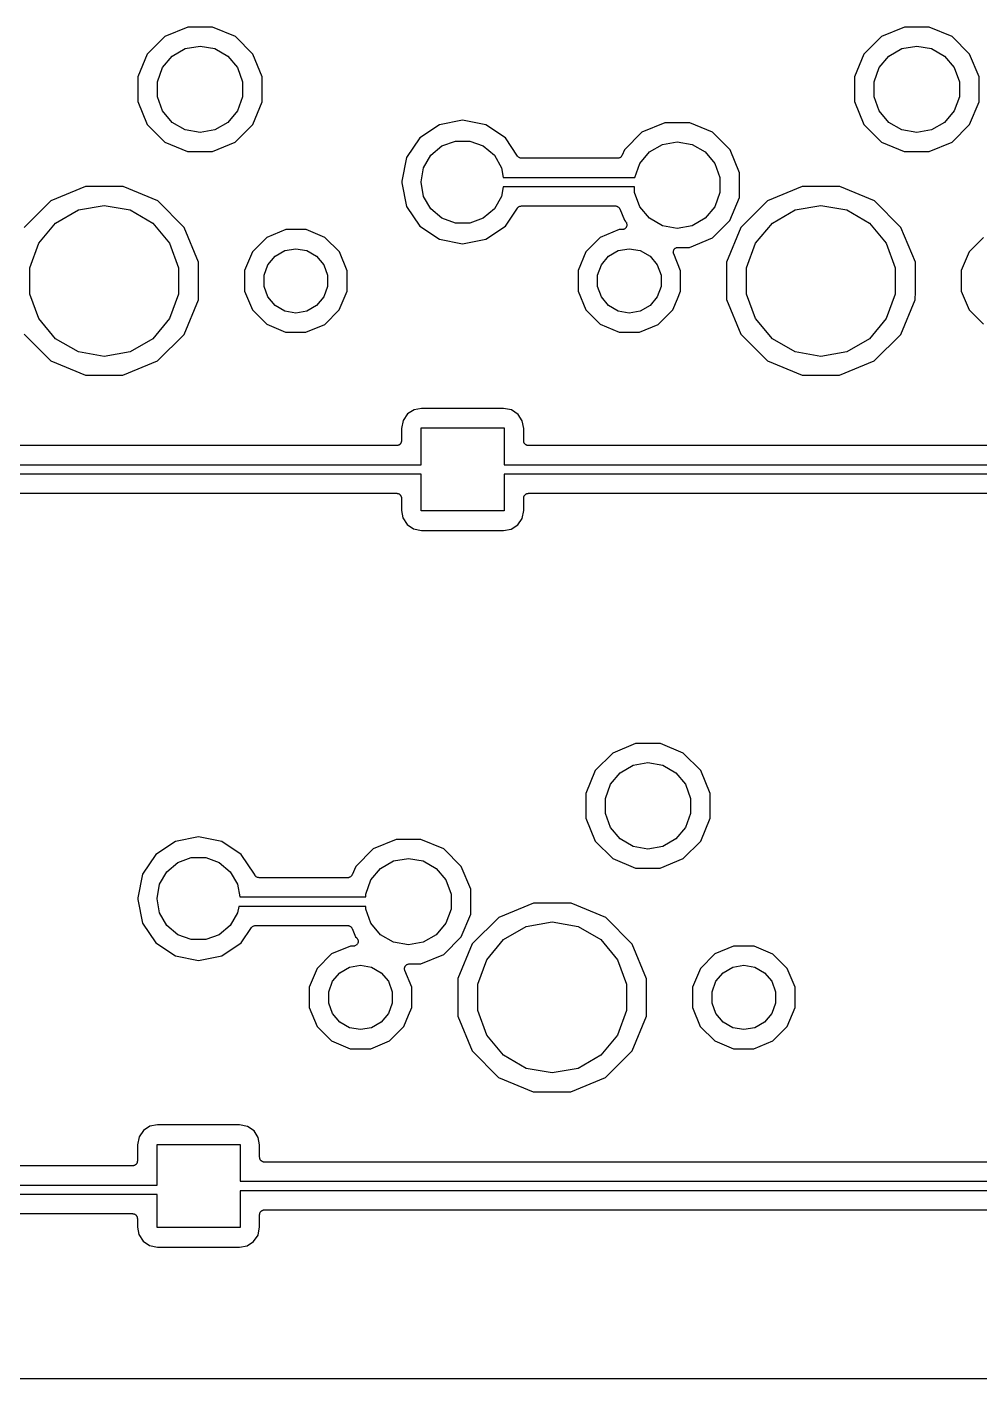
# Model space of a CAD drawing. Extents: x 37 to 156, y -136 to -20.
# Drawn here: x 104.95 to 130.22, y -136.12 to -100.27 of the extents above; entities that cross this region are included whole.
import ezdxf

# ---------------------------------------------------------------- set-up
doc = ezdxf.new("R2010")
doc.units = 0
doc.header["$MEASUREMENT"] = 0
doc.layers.add('BLACK', color=7, linetype='CONTINUOUS')

msp = doc.modelspace()

# ---------------------------------------------------------------- linework, layer by layer
at = {"layer": 'Black'}
for p, q in [((109.213, -100.269), (108.606, -100.52)), ((109.87, -100.269), (109.213, -100.269)), ((110.476, -100.521), (109.87, -100.269)), ((128.213, -100.269), (127.606, -100.52)), ((128.87, -100.269), (128.213, -100.269)), ((129.476, -100.521), (128.87, -100.269)), ((108.606, -100.52), (108.141, -100.984)), ((110.94, -100.986), (110.476, -100.521)), ((127.606, -100.52), (127.141, -100.984)), ((129.94, -100.986), (129.476, -100.521)), ((108.141, -100.984), (107.889, -101.59)), ((108.546, -101.346), (108.802, -101.041)), ((108.802, -101.041), (109.148, -100.842)), ((109.148, -100.842), (109.54, -100.773)), ((109.54, -100.773), (109.932, -100.842)), ((109.932, -100.842), (110.278, -101.041)), ((110.278, -101.041), (110.534, -101.346)), ((111.191, -101.593), (110.94, -100.986)), ((127.141, -100.984), (126.889, -101.59)), ((127.546, -101.346), (127.802, -101.041)), ((127.802, -101.041), (128.148, -100.842)), ((128.148, -100.842), (128.54, -100.773)), ((128.54, -100.773), (128.932, -100.842)), ((128.932, -100.842), (129.278, -101.041)), ((129.278, -101.041), (129.534, -101.346)), ((130.191, -101.593), (129.94, -100.986)), ((108.41, -101.721), (108.546, -101.346)), ((110.534, -101.346), (110.67, -101.721)), ((127.41, -101.721), (127.546, -101.346)), ((129.534, -101.346), (129.67, -101.721)), ((107.889, -101.59), (107.889, -102.247)), ((108.41, -102.119), (108.41, -101.721)), ((110.67, -101.721), (110.67, -102.119)), ((111.191, -102.25), (111.191, -101.593)), ((126.889, -101.59), (126.889, -102.247)), ((127.41, -102.119), (127.41, -101.721)), ((129.67, -101.721), (129.67, -102.119)), ((130.191, -102.25), (130.191, -101.593)), ((108.546, -102.494), (108.41, -102.119)), ((110.67, -102.119), (110.534, -102.494)), ((127.546, -102.494), (127.41, -102.119)), ((129.67, -102.119), (129.534, -102.494)), ((107.889, -102.247), (108.14, -102.854)), ((108.802, -102.799), (108.546, -102.494)), ((110.534, -102.494), (110.278, -102.799)), ((110.939, -102.856), (111.191, -102.25)), ((126.889, -102.247), (127.14, -102.854)), ((127.802, -102.799), (127.546, -102.494)), ((129.534, -102.494), (129.278, -102.799)), ((129.939, -102.856), (130.191, -102.25)), ((108.14, -102.854), (108.604, -103.319)), ((109.148, -102.998), (108.802, -102.799)), ((110.278, -102.799), (109.932, -102.998)), ((110.474, -103.32), (110.939, -102.856)), ((115.886, -102.863), (115.365, -103.211)), ((116.5, -102.74), (115.886, -102.863)), ((117.114, -102.863), (116.5, -102.74)), ((117.635, -103.211), (117.114, -102.863)), ((121.863, -102.809), (121.256, -103.06)), ((122.52, -102.809), (121.863, -102.809)), ((123.126, -103.061), (122.52, -102.809)), ((127.14, -102.854), (127.604, -103.319)), ((128.148, -102.998), (127.802, -102.799)), ((129.278, -102.799), (128.932, -102.998)), ((129.474, -103.32), (129.939, -102.856)), ((109.54, -103.067), (109.148, -102.998)), ((109.932, -102.998), (109.54, -103.067)), ((115.365, -103.211), (115.017, -103.732)), ((117.956, -103.691), (117.635, -103.211)), ((121.256, -103.06), (120.791, -103.524)), ((123.59, -103.526), (123.126, -103.061)), ((128.54, -103.067), (128.148, -102.998)), ((128.932, -102.998), (128.54, -103.067)), ((108.604, -103.319), (109.21, -103.571)), ((109.21, -103.571), (109.867, -103.571)), ((109.867, -103.571), (110.474, -103.32)), ((115.657, -103.669), (115.95, -103.423)), ((115.95, -103.423), (116.309, -103.293)), ((116.309, -103.293), (116.691, -103.293)), ((116.691, -103.293), (117.05, -103.423)), ((117.05, -103.423), (117.343, -103.669)), ((120.791, -103.524), (120.731, -103.669)), ((121.196, -103.886), (121.452, -103.581)), ((121.452, -103.581), (121.798, -103.382)), ((121.798, -103.382), (122.19, -103.313)), ((122.19, -103.313), (122.582, -103.382)), ((122.582, -103.382), (122.928, -103.581)), ((122.928, -103.581), (123.184, -103.886)), ((123.841, -104.133), (123.59, -103.526)), ((127.604, -103.319), (128.21, -103.571)), ((128.21, -103.571), (128.867, -103.571)), ((128.867, -103.571), (129.474, -103.32)), ((115.017, -103.732), (114.892, -104.359)), ((115.466, -104), (115.657, -103.669)), ((117.343, -103.669), (117.534, -104)), ((117.968, -103.704), (117.956, -103.691)), ((117.98, -103.717), (117.968, -103.704)), ((117.983, -103.719), (117.98, -103.717)), ((117.986, -103.722), (117.983, -103.719)), ((118.002, -103.73), (117.986, -103.722)), ((118.018, -103.739), (118.002, -103.73)), ((118.022, -103.74), (118.018, -103.739)), ((118.026, -103.742), (118.022, -103.74)), ((118.044, -103.744), (118.026, -103.742)), ((118.061, -103.747), (118.044, -103.744)), ((120.614, -103.747), (118.061, -103.747)), ((120.622, -103.746), (120.614, -103.747)), ((120.63, -103.746), (120.622, -103.746)), ((120.643, -103.742), (120.63, -103.746)), ((120.657, -103.739), (120.643, -103.742)), ((120.664, -103.735), (120.657, -103.739)), ((120.672, -103.733), (120.664, -103.735)), ((120.683, -103.724), (120.672, -103.733)), ((120.695, -103.717), (120.683, -103.724)), ((120.701, -103.711), (120.695, -103.717)), ((120.707, -103.706), (120.701, -103.711)), ((120.715, -103.694), (120.707, -103.706)), ((120.724, -103.683), (120.715, -103.694)), ((120.726, -103.676), (120.724, -103.683)), ((120.731, -103.669), (120.726, -103.676)), ((121.062, -104.255), (121.196, -103.886)), ((123.184, -103.886), (123.32, -104.261)), ((115.4, -104.376), (115.466, -104)), ((117.534, -104), (117.579, -104.255)), ((117.579, -104.255), (121.062, -104.255)), ((123.32, -104.261), (123.32, -104.659)), ((123.841, -104.346), (123.841, -104.133)), ((106.505, -104.498), (105.585, -104.878)), ((107.5, -104.499), (106.505, -104.498)), ((108.419, -104.88), (107.5, -104.499)), ((114.892, -104.359), (114.892, -104.401)), ((114.892, -104.401), (115.017, -105.028)), ((115.4, -104.384), (115.4, -104.376)), ((115.466, -104.76), (115.4, -104.384)), ((117.579, -104.505), (117.534, -104.76)), ((121.06, -104.505), (117.579, -104.505)), ((121.06, -104.659), (121.06, -104.505)), ((121.196, -105.034), (121.06, -104.659)), ((123.32, -104.659), (123.184, -105.034)), ((123.841, -104.79), (123.841, -104.346)), ((125.505, -104.498), (124.585, -104.878)), ((126.5, -104.499), (125.505, -104.498)), ((127.419, -104.88), (126.5, -104.499)), ((105.585, -104.878), (104.88, -105.581)), ((106.315, -105.119), (107, -104.998)), ((107, -104.998), (107.685, -105.119)), ((109.122, -105.585), (108.419, -104.88)), ((115.017, -105.028), (115.365, -105.549)), ((115.657, -105.091), (115.466, -104.76)), ((117.534, -104.76), (117.343, -105.091)), ((117.986, -105.038), (118.002, -105.03)), ((118.002, -105.03), (118.018, -105.021)), ((118.018, -105.021), (118.022, -105.02)), ((118.022, -105.02), (118.026, -105.018)), ((118.026, -105.018), (118.044, -105.016)), ((118.044, -105.016), (118.061, -105.013)), ((118.061, -105.013), (120.547, -105.013)), ((120.547, -105.013), (120.555, -105.014)), ((120.555, -105.014), (120.564, -105.014)), ((120.564, -105.014), (120.577, -105.018)), ((120.577, -105.018), (120.591, -105.021)), ((120.591, -105.021), (120.598, -105.025)), ((120.598, -105.025), (120.606, -105.027)), ((120.606, -105.027), (120.617, -105.036)), ((121.452, -105.339), (121.196, -105.034)), ((123.184, -105.034), (122.928, -105.339)), ((123.589, -105.396), (123.841, -104.79)), ((124.585, -104.878), (123.88, -105.581)), ((125.315, -105.119), (126, -104.998)), ((126, -104.998), (126.685, -105.119)), ((128.122, -105.585), (127.419, -104.88)), ((105.713, -105.467), (106.315, -105.119)), ((107.685, -105.119), (108.287, -105.467)), ((115.95, -105.337), (115.657, -105.091)), ((116.309, -105.467), (115.95, -105.337)), ((117.05, -105.337), (116.691, -105.467)), ((117.343, -105.091), (117.05, -105.337)), ((117.635, -105.549), (117.956, -105.069)), ((117.956, -105.069), (117.968, -105.056)), ((117.968, -105.056), (117.98, -105.043)), ((117.98, -105.043), (117.983, -105.041)), ((117.983, -105.041), (117.986, -105.038)), ((120.617, -105.036), (120.629, -105.043)), ((120.629, -105.043), (120.634, -105.049)), ((120.634, -105.049), (120.641, -105.054)), ((120.641, -105.054), (120.648, -105.066)), ((120.648, -105.066), (120.657, -105.076)), ((120.657, -105.076), (120.66, -105.084)), ((120.66, -105.084), (120.665, -105.092)), ((120.665, -105.092), (120.79, -105.394)), ((121.798, -105.538), (121.452, -105.339)), ((122.928, -105.339), (122.582, -105.538)), ((124.713, -105.467), (125.315, -105.119)), ((126.685, -105.119), (127.287, -105.467)), ((105.267, -105.999), (105.713, -105.467)), ((108.287, -105.467), (108.733, -105.999)), ((109.502, -106.505), (109.122, -105.585)), ((111.811, -105.641), (111.311, -105.847)), ((112.351, -105.641), (111.811, -105.641)), ((112.851, -105.849), (112.351, -105.641)), ((115.365, -105.549), (115.886, -105.897)), ((116.691, -105.467), (116.309, -105.467)), ((117.114, -105.897), (117.635, -105.549)), ((120.651, -105.641), (120.151, -105.847)), ((120.73, -105.641), (120.651, -105.641)), ((120.746, -105.638), (120.73, -105.641)), ((120.763, -105.637), (120.746, -105.638)), ((120.768, -105.634), (120.763, -105.637)), ((120.773, -105.633), (120.768, -105.634)), ((120.788, -105.625), (120.773, -105.633)), ((120.803, -105.618), (120.788, -105.625)), ((120.79, -105.394), (120.82, -105.424)), ((120.807, -105.614), (120.803, -105.618)), ((120.811, -105.611), (120.807, -105.614)), ((120.822, -105.599), (120.811, -105.611)), ((120.82, -105.424), (120.829, -105.438)), ((120.834, -105.587), (120.822, -105.599)), ((120.829, -105.438), (120.84, -105.451)), ((120.836, -105.582), (120.834, -105.587)), ((120.84, -105.578), (120.836, -105.582)), ((120.84, -105.451), (120.842, -105.456)), ((120.845, -105.562), (120.84, -105.578)), ((120.842, -105.456), (120.845, -105.46)), ((120.845, -105.46), (120.849, -105.476)), ((120.852, -105.547), (120.845, -105.562)), ((120.849, -105.476), (120.855, -105.492)), ((120.853, -105.541), (120.852, -105.547)), ((120.855, -105.536), (120.853, -105.541)), ((120.855, -105.492), (120.855, -105.498)), ((120.855, -105.498), (120.856, -105.503)), ((120.856, -105.503), (120.855, -105.519)), ((120.855, -105.519), (120.855, -105.536)), ((122.19, -105.607), (121.798, -105.538)), ((122.582, -105.538), (122.19, -105.607)), ((123.124, -105.86), (123.589, -105.396)), ((123.88, -105.581), (123.499, -106.5)), ((124.267, -105.999), (124.713, -105.467)), ((127.287, -105.467), (127.733, -105.999)), ((128.502, -106.505), (128.122, -105.585)), ((105.029, -106.652), (105.267, -105.999)), ((108.733, -105.999), (108.971, -106.652)), ((111.311, -105.847), (110.929, -106.229)), ((113.233, -106.231), (112.851, -105.849)), ((115.886, -105.897), (116.5, -106.02)), ((116.5, -106.02), (117.114, -105.897)), ((120.151, -105.847), (119.769, -106.229)), ((122.517, -106.111), (123.124, -105.86)), ((124.029, -106.652), (124.267, -105.999)), ((127.733, -105.999), (127.971, -106.652)), ((130.311, -105.847), (129.929, -106.229)), ((110.929, -106.229), (110.721, -106.729)), ((111.34, -106.573), (111.531, -106.346)), ((111.531, -106.346), (111.788, -106.197)), ((111.788, -106.197), (112.08, -106.146)), ((112.08, -106.146), (112.372, -106.197)), ((112.372, -106.197), (112.629, -106.346)), ((112.629, -106.346), (112.82, -106.573)), ((113.439, -106.731), (113.233, -106.231)), ((119.769, -106.229), (119.561, -106.729)), ((120.18, -106.573), (120.371, -106.346)), ((120.371, -106.346), (120.628, -106.197)), ((120.628, -106.197), (120.92, -106.146)), ((120.92, -106.146), (121.212, -106.197)), ((121.212, -106.197), (121.469, -106.346)), ((121.469, -106.346), (121.66, -106.573)), ((122.086, -106.243), (122.088, -106.23)), ((122.088, -106.252), (122.086, -106.243)), ((122.088, -106.216), (122.091, -106.208)), ((122.088, -106.23), (122.088, -106.216)), ((122.088, -106.26), (122.088, -106.252)), ((122.093, -106.273), (122.088, -106.26)), ((122.091, -106.208), (122.092, -106.2)), ((122.092, -106.2), (122.098, -106.187)), ((122.096, -106.287), (122.093, -106.273)), ((122.279, -106.731), (122.096, -106.287)), ((122.098, -106.187), (122.103, -106.174)), ((122.103, -106.174), (122.108, -106.168)), ((122.108, -106.168), (122.112, -106.161)), ((122.112, -106.161), (122.122, -106.151)), ((122.122, -106.151), (122.131, -106.141)), ((122.131, -106.141), (122.139, -106.136)), ((122.139, -106.136), (122.145, -106.131)), ((122.145, -106.131), (122.158, -106.126)), ((122.158, -106.126), (122.17, -106.119)), ((122.17, -106.119), (122.178, -106.117)), ((122.178, -106.117), (122.186, -106.114)), ((122.186, -106.114), (122.199, -106.113)), ((122.199, -106.113), (122.213, -106.111)), ((122.213, -106.111), (122.517, -106.111)), ((129.929, -106.229), (129.721, -106.729)), ((105.029, -107.348), (105.029, -106.652)), ((108.971, -106.652), (108.971, -107.348)), ((109.502, -107.294), (109.502, -106.505)), ((110.721, -106.729), (110.721, -107.269)), ((111.239, -106.852), (111.34, -106.573)), ((112.82, -106.573), (112.921, -106.852)), ((113.439, -107.271), (113.439, -106.731)), ((119.561, -106.729), (119.561, -107.269)), ((120.079, -106.852), (120.18, -106.573)), ((121.66, -106.573), (121.761, -106.852)), ((122.279, -107.271), (122.279, -106.731)), ((123.499, -106.5), (123.498, -107.495)), ((124.029, -107.348), (124.029, -106.652)), ((127.971, -106.652), (127.971, -107.348)), ((128.502, -107.294), (128.502, -106.505)), ((129.721, -106.729), (129.721, -107.269)), ((111.239, -107.148), (111.239, -106.852)), ((111.34, -107.427), (111.239, -107.148)), ((112.921, -107.148), (112.82, -107.427)), ((112.921, -106.852), (112.921, -107.148)), ((120.079, -107.148), (120.079, -106.852)), ((120.18, -107.427), (120.079, -107.148)), ((121.761, -107.148), (121.66, -107.427)), ((121.761, -106.852), (121.761, -107.148)), ((105.267, -108.001), (105.029, -107.348)), ((108.971, -107.348), (108.733, -108.001)), ((109.12, -108.419), (109.501, -107.5)), ((109.501, -107.5), (109.502, -107.294)), ((109.502, -107.294), (109.502, -107.294)), ((110.721, -107.269), (110.927, -107.769)), ((111.531, -107.654), (111.34, -107.427)), ((112.82, -107.427), (112.629, -107.654)), ((113.231, -107.771), (113.439, -107.271)), ((119.561, -107.269), (119.767, -107.769)), ((120.371, -107.654), (120.18, -107.427)), ((121.66, -107.427), (121.469, -107.654)), ((122.071, -107.771), (122.195, -107.472)), ((122.195, -107.472), (122.279, -107.271)), ((123.498, -107.495), (123.878, -108.415)), ((124.267, -108.001), (124.029, -107.348)), ((127.971, -107.348), (127.733, -108.001)), ((128.12, -108.419), (128.501, -107.5)), ((128.501, -107.5), (128.502, -107.294)), ((128.502, -107.294), (128.502, -107.294)), ((129.721, -107.269), (129.927, -107.769)), ((110.927, -107.769), (111.309, -108.151)), ((111.788, -107.803), (111.531, -107.654)), ((112.08, -107.854), (111.788, -107.803)), ((112.372, -107.803), (112.08, -107.854)), ((112.629, -107.654), (112.372, -107.803)), ((112.849, -108.153), (113.231, -107.771)), ((119.767, -107.769), (120.149, -108.151)), ((120.628, -107.803), (120.371, -107.654)), ((120.92, -107.854), (120.628, -107.803)), ((121.212, -107.803), (120.92, -107.854)), ((121.469, -107.654), (121.212, -107.803)), ((121.689, -108.153), (122.071, -107.771)), ((129.927, -107.769), (130.309, -108.151)), ((105.713, -108.533), (105.267, -108.001)), ((108.733, -108.001), (108.287, -108.533)), ((111.309, -108.151), (111.809, -108.359)), ((112.349, -108.359), (112.849, -108.153)), ((120.149, -108.151), (120.649, -108.359)), ((121.189, -108.359), (121.689, -108.153)), ((124.713, -108.533), (124.267, -108.001)), ((127.733, -108.001), (127.287, -108.533)), ((104.878, -108.415), (105.581, -109.12)), ((106.315, -108.881), (105.713, -108.533)), ((108.287, -108.533), (107.685, -108.881)), ((108.415, -109.122), (109.12, -108.419)), ((111.809, -108.359), (112.349, -108.359)), ((120.649, -108.359), (121.189, -108.359)), ((123.878, -108.415), (124.581, -109.12)), ((125.315, -108.881), (124.713, -108.533)), ((127.287, -108.533), (126.685, -108.881)), ((127.415, -109.122), (128.12, -108.419)), ((107, -109.002), (106.315, -108.881)), ((107.685, -108.881), (107, -109.002)), ((126, -109.002), (125.315, -108.881)), ((126.685, -108.881), (126, -109.002)), ((105.581, -109.12), (106.5, -109.501)), ((107.495, -109.502), (108.415, -109.122)), ((124.581, -109.12), (125.5, -109.501)), ((126.495, -109.502), (127.415, -109.122)), ((106.5, -109.501), (107.495, -109.502)), ((125.5, -109.501), (126.495, -109.502)), ((115.412, -110.38), (115.213, -110.417)), ((117.587, -110.38), (115.412, -110.38)), ((117.801, -110.423), (117.587, -110.38)), ((114.923, -110.699), (114.88, -110.913)), ((115.039, -110.529), (114.923, -110.699)), ((115.213, -110.417), (115.039, -110.529)), ((117.971, -110.539), (117.801, -110.423)), ((118.083, -110.713), (117.971, -110.539)), ((118.12, -110.912), (118.083, -110.713)), ((114.88, -110.913), (114.88, -111.24)), ((115.4, -111.875), (115.4, -110.9)), ((115.4, -110.9), (117.6, -110.9)), ((117.6, -110.9), (117.6, -111.875)), ((118.12, -111.24), (118.12, -110.912)), ((114.753, -111.367), (99.1474, -111.367)), ((114.763, -111.365), (114.753, -111.367)), ((114.775, -111.365), (114.763, -111.365)), ((114.785, -111.361), (114.775, -111.365)), ((114.796, -111.359), (114.785, -111.361)), ((114.806, -111.354), (114.796, -111.359)), ((114.816, -111.35), (114.806, -111.354)), ((114.825, -111.343), (114.816, -111.35)), ((114.834, -111.337), (114.825, -111.343)), ((114.841, -111.329), (114.834, -111.337)), ((114.85, -111.322), (114.841, -111.329)), ((114.855, -111.312), (114.85, -111.322)), ((114.863, -111.303), (114.855, -111.312)), ((114.866, -111.293), (114.863, -111.303)), ((114.872, -111.283), (114.866, -111.293)), ((114.874, -111.272), (114.872, -111.283)), ((114.878, -111.262), (114.874, -111.272)), ((114.88, -111.24), (114.878, -111.251)), ((114.878, -111.251), (114.878, -111.262)), ((118.122, -111.251), (118.12, -111.24)), ((118.122, -111.262), (118.122, -111.251)), ((118.126, -111.272), (118.122, -111.262)), ((118.128, -111.283), (118.126, -111.272)), ((118.134, -111.293), (118.128, -111.283)), ((118.137, -111.303), (118.134, -111.293)), ((118.145, -111.312), (118.137, -111.303)), ((118.15, -111.322), (118.145, -111.312)), ((118.159, -111.329), (118.15, -111.322)), ((118.166, -111.337), (118.159, -111.329)), ((118.175, -111.343), (118.166, -111.337)), ((118.184, -111.35), (118.175, -111.343)), ((118.194, -111.354), (118.184, -111.35)), ((118.204, -111.359), (118.194, -111.354)), ((118.215, -111.361), (118.204, -111.359)), ((118.225, -111.365), (118.215, -111.361)), ((118.236, -111.365), (118.225, -111.365)), ((118.247, -111.367), (118.236, -111.365)), ((133.753, -111.367), (118.247, -111.367)), ((98.5, -111.875), (115.4, -111.875)), ((115.4, -112.125), (98.5, -112.125)), ((115.4, -113.1), (115.4, -112.125)), ((117.6, -111.875), (134.4, -111.875)), ((134.4, -112.125), (117.6, -112.125)), ((117.6, -112.125), (117.6, -113.1)), ((99.1474, -112.633), (114.753, -112.633)), ((114.753, -112.633), (114.763, -112.635)), ((114.763, -112.635), (114.775, -112.635)), ((114.775, -112.635), (114.785, -112.639)), ((114.785, -112.639), (114.796, -112.641)), ((114.796, -112.641), (114.806, -112.646)), ((114.806, -112.646), (114.816, -112.65)), ((114.816, -112.65), (114.825, -112.657)), ((114.825, -112.657), (114.834, -112.663)), ((114.834, -112.663), (114.841, -112.671)), ((114.841, -112.671), (114.85, -112.678)), ((114.85, -112.678), (114.855, -112.688)), ((114.855, -112.688), (114.863, -112.697)), ((114.863, -112.697), (114.866, -112.707)), ((114.866, -112.707), (114.872, -112.717)), ((114.872, -112.717), (114.874, -112.728)), ((114.874, -112.728), (114.878, -112.738)), ((114.878, -112.738), (114.878, -112.749)), ((114.878, -112.749), (114.88, -112.76)), ((114.88, -112.76), (114.88, -113.088)), ((118.12, -112.76), (118.122, -112.749)), ((118.12, -113.087), (118.12, -112.76)), ((118.122, -112.738), (118.126, -112.728)), ((118.122, -112.749), (118.122, -112.738)), ((118.126, -112.728), (118.128, -112.717)), ((118.128, -112.717), (118.134, -112.707)), ((118.134, -112.707), (118.137, -112.697)), ((118.137, -112.697), (118.145, -112.688)), ((118.145, -112.688), (118.15, -112.678)), ((118.15, -112.678), (118.159, -112.671)), ((118.159, -112.671), (118.166, -112.663)), ((118.166, -112.663), (118.175, -112.657)), ((118.175, -112.657), (118.184, -112.65)), ((118.184, -112.65), (118.194, -112.646)), ((118.194, -112.646), (118.204, -112.641)), ((118.204, -112.641), (118.215, -112.639)), ((118.215, -112.639), (118.225, -112.635)), ((118.225, -112.635), (118.236, -112.635)), ((118.236, -112.635), (118.247, -112.633)), ((118.247, -112.633), (133.753, -112.633)), ((114.88, -113.088), (114.917, -113.287)), ((117.6, -113.1), (115.4, -113.1)), ((118.077, -113.301), (118.12, -113.087)), ((114.917, -113.287), (115.029, -113.461)), ((115.029, -113.461), (115.199, -113.577)), ((115.199, -113.577), (115.413, -113.62)), ((115.413, -113.62), (117.588, -113.62)), ((117.588, -113.62), (117.787, -113.583)), ((117.787, -113.583), (117.961, -113.471)), ((117.961, -113.471), (118.077, -113.301)), ((121.088, -119.269), (120.481, -119.52)), ((121.745, -119.269), (121.088, -119.269)), ((122.351, -119.521), (121.745, -119.269)), ((120.481, -119.52), (120.016, -119.984)), ((122.815, -119.986), (122.351, -119.521)), ((120.016, -119.984), (119.764, -120.59)), ((120.421, -120.346), (120.677, -120.041)), ((120.677, -120.041), (121.023, -119.842)), ((121.023, -119.842), (121.415, -119.773)), ((121.415, -119.773), (121.807, -119.842)), ((121.807, -119.842), (122.153, -120.041)), ((122.153, -120.041), (122.409, -120.346)), ((123.066, -120.593), (122.815, -119.986)), ((120.285, -120.721), (120.421, -120.346)), ((122.409, -120.346), (122.545, -120.721)), ((119.764, -120.59), (119.764, -121.247)), ((120.285, -121.119), (120.285, -120.721)), ((122.545, -120.721), (122.545, -121.119)), ((123.066, -121.25), (123.066, -120.593)), ((120.421, -121.494), (120.285, -121.119)), ((122.545, -121.119), (122.409, -121.494)), ((119.764, -121.247), (120.015, -121.854)), ((120.677, -121.799), (120.421, -121.494)), ((122.409, -121.494), (122.153, -121.799)), ((122.814, -121.856), (123.066, -121.25)), ((108.886, -121.863), (108.365, -122.211)), ((109.5, -121.74), (108.886, -121.863)), ((110.114, -121.863), (109.5, -121.74)), ((110.635, -122.211), (110.114, -121.863)), ((114.738, -121.809), (114.131, -122.06)), ((115.395, -121.809), (114.738, -121.809)), ((116.001, -122.061), (115.395, -121.809)), ((120.015, -121.854), (120.479, -122.319)), ((121.023, -121.998), (120.677, -121.799)), ((122.153, -121.799), (121.807, -121.998)), ((122.349, -122.32), (122.814, -121.856)), ((108.365, -122.211), (108.017, -122.732)), ((110.986, -122.736), (110.635, -122.211)), ((114.131, -122.06), (113.666, -122.524)), ((116.465, -122.526), (116.001, -122.061)), ((121.415, -122.067), (121.023, -121.998)), ((121.807, -121.998), (121.415, -122.067)), ((108.657, -122.669), (108.95, -122.423)), ((108.95, -122.423), (109.309, -122.293)), ((109.309, -122.293), (109.691, -122.293)), ((109.691, -122.293), (110.05, -122.423)), ((110.05, -122.423), (110.343, -122.669)), ((113.666, -122.524), (113.573, -122.749)), ((114.071, -122.886), (114.327, -122.581)), ((114.327, -122.581), (114.673, -122.382)), ((114.673, -122.382), (115.065, -122.313)), ((115.065, -122.313), (115.457, -122.382)), ((115.457, -122.382), (115.803, -122.581)), ((115.803, -122.581), (116.059, -122.886)), ((116.716, -123.133), (116.465, -122.526)), ((120.479, -122.319), (121.085, -122.571)), ((121.085, -122.571), (121.742, -122.571)), ((121.742, -122.571), (122.349, -122.32)), ((108.017, -122.732), (107.892, -123.359)), ((108.466, -123), (108.657, -122.669)), ((110.343, -122.669), (110.534, -123)), ((110.989, -122.744), (110.986, -122.736)), ((110.997, -122.763), (110.989, -122.744)), ((110.997, -122.765), (110.997, -122.763)), ((110.998, -122.766), (110.997, -122.765)), ((111.012, -122.781), (110.998, -122.766)), ((111.025, -122.797), (111.012, -122.781)), ((111.026, -122.798), (111.025, -122.797)), ((111.027, -122.799), (111.026, -122.798)), ((111.045, -122.809), (111.027, -122.799)), ((111.063, -122.819), (111.045, -122.809)), ((111.064, -122.82), (111.063, -122.819)), ((111.066, -122.82), (111.064, -122.82)), ((111.086, -122.823), (111.066, -122.82)), ((111.107, -122.827), (111.086, -122.823)), ((113.455, -122.827), (111.107, -122.827)), ((113.464, -122.826), (113.455, -122.827)), ((113.472, -122.826), (113.464, -122.826)), ((113.485, -122.822), (113.472, -122.826)), ((113.499, -122.819), (113.485, -122.822)), ((113.506, -122.815), (113.499, -122.819)), ((113.514, -122.813), (113.506, -122.815)), ((113.525, -122.804), (113.514, -122.813)), ((113.537, -122.797), (113.525, -122.804)), ((113.542, -122.791), (113.537, -122.797)), ((113.549, -122.786), (113.542, -122.791)), ((113.556, -122.774), (113.549, -122.786)), ((113.565, -122.763), (113.556, -122.774)), ((113.568, -122.756), (113.565, -122.763)), ((113.573, -122.749), (113.568, -122.756)), ((113.935, -123.261), (114.071, -122.886)), ((116.059, -122.886), (116.195, -123.261)), ((108.4, -123.376), (108.466, -123)), ((110.534, -123), (110.593, -123.335)), ((113.935, -123.335), (113.935, -123.261)), ((116.195, -123.261), (116.195, -123.659)), ((116.716, -123.346), (116.716, -123.133)), ((107.892, -123.359), (107.892, -123.401)), ((107.892, -123.401), (108.017, -124.028)), ((108.4, -123.384), (108.4, -123.376)), ((108.466, -123.76), (108.4, -123.384)), ((110.565, -123.585), (110.534, -123.76)), ((113.935, -123.585), (110.565, -123.585)), ((110.593, -123.335), (113.935, -123.335)), ((113.935, -123.659), (113.935, -123.585)), ((114.071, -124.034), (113.935, -123.659)), ((116.195, -123.659), (116.059, -124.034)), ((116.716, -123.79), (116.716, -123.346)), ((118.38, -123.498), (117.46, -123.878)), ((119.375, -123.499), (118.38, -123.498)), ((120.294, -123.88), (119.375, -123.499)), ((108.017, -124.028), (108.365, -124.549)), ((108.657, -124.091), (108.466, -123.76)), ((110.534, -123.76), (110.343, -124.091)), ((114.327, -124.339), (114.071, -124.034)), ((116.059, -124.034), (115.803, -124.339)), ((116.464, -124.396), (116.716, -123.79)), ((117.46, -123.878), (116.755, -124.581)), ((118.19, -124.119), (118.875, -123.998)), ((118.875, -123.998), (119.56, -124.119)), ((120.997, -124.585), (120.294, -123.88)), ((108.95, -124.337), (108.657, -124.091)), ((109.309, -124.467), (108.95, -124.337)), ((110.05, -124.337), (109.691, -124.467)), ((110.343, -124.091), (110.05, -124.337)), ((110.635, -124.549), (110.902, -124.149)), ((110.902, -124.149), (110.915, -124.136)), ((110.915, -124.136), (110.926, -124.123)), ((110.926, -124.123), (110.93, -124.121)), ((110.93, -124.121), (110.933, -124.118)), ((110.933, -124.118), (110.949, -124.11)), ((110.949, -124.11), (110.965, -124.101)), ((110.965, -124.101), (110.969, -124.1)), ((110.969, -124.1), (110.972, -124.098)), ((110.972, -124.098), (110.99, -124.096)), ((110.99, -124.096), (111.008, -124.093)), ((111.008, -124.093), (113.455, -124.093)), ((113.455, -124.093), (113.464, -124.094)), ((113.464, -124.094), (113.472, -124.094)), ((113.472, -124.094), (113.485, -124.098)), ((113.485, -124.098), (113.499, -124.101)), ((113.499, -124.101), (113.506, -124.105)), ((113.506, -124.105), (113.514, -124.107)), ((113.514, -124.107), (113.525, -124.116)), ((113.525, -124.116), (113.537, -124.123)), ((113.537, -124.123), (113.542, -124.129)), ((113.542, -124.129), (113.549, -124.134)), ((113.549, -124.134), (113.556, -124.146)), ((113.556, -124.146), (113.565, -124.156)), ((113.565, -124.156), (113.568, -124.164)), ((113.568, -124.164), (113.573, -124.172)), ((113.573, -124.172), (113.665, -124.394)), ((114.673, -124.538), (114.327, -124.339)), ((115.803, -124.339), (115.457, -124.538)), ((117.588, -124.467), (118.19, -124.119)), ((119.56, -124.119), (120.162, -124.467)), ((108.365, -124.549), (108.886, -124.897)), ((109.691, -124.467), (109.309, -124.467)), ((110.114, -124.897), (110.635, -124.549)), ((113.526, -124.641), (113.026, -124.847)), ((113.605, -124.641), (113.526, -124.641)), ((113.621, -124.638), (113.605, -124.641)), ((113.638, -124.637), (113.621, -124.638)), ((113.643, -124.634), (113.638, -124.637)), ((113.648, -124.633), (113.643, -124.634)), ((113.663, -124.625), (113.648, -124.633)), ((113.678, -124.618), (113.663, -124.625)), ((113.665, -124.394), (113.695, -124.424)), ((113.682, -124.614), (113.678, -124.618)), ((113.686, -124.611), (113.682, -124.614)), ((113.697, -124.599), (113.686, -124.611)), ((113.695, -124.424), (113.704, -124.438)), ((113.709, -124.587), (113.697, -124.599)), ((113.704, -124.438), (113.715, -124.451)), ((113.711, -124.582), (113.709, -124.587)), ((113.715, -124.578), (113.711, -124.582)), ((113.715, -124.451), (113.717, -124.456)), ((113.72, -124.562), (113.715, -124.578)), ((113.717, -124.456), (113.72, -124.46)), ((113.72, -124.46), (113.724, -124.476)), ((113.727, -124.547), (113.72, -124.562)), ((113.724, -124.476), (113.73, -124.492)), ((113.728, -124.541), (113.727, -124.547)), ((113.73, -124.536), (113.728, -124.541)), ((113.73, -124.492), (113.73, -124.498)), ((113.73, -124.498), (113.731, -124.503)), ((113.731, -124.503), (113.73, -124.519)), ((113.73, -124.519), (113.73, -124.536)), ((115.065, -124.607), (114.673, -124.538)), ((115.457, -124.538), (115.065, -124.607)), ((115.999, -124.86), (116.464, -124.396)), ((116.755, -124.581), (116.374, -125.5)), ((117.142, -124.999), (117.588, -124.467)), ((120.162, -124.467), (120.608, -124.999)), ((121.377, -125.505), (120.997, -124.585)), ((123.686, -124.641), (123.186, -124.847)), ((124.226, -124.641), (123.686, -124.641)), ((124.726, -124.849), (124.226, -124.641)), ((108.886, -124.897), (109.5, -125.02)), ((109.5, -125.02), (110.114, -124.897)), ((113.026, -124.847), (112.644, -125.229)), ((115.392, -125.111), (115.999, -124.86)), ((116.904, -125.652), (117.142, -124.999)), ((120.608, -124.999), (120.846, -125.652)), ((123.186, -124.847), (122.804, -125.229)), ((125.108, -125.231), (124.726, -124.849)), ((112.644, -125.229), (112.436, -125.729)), ((113.055, -125.573), (113.246, -125.346)), ((113.246, -125.346), (113.503, -125.197)), ((113.503, -125.197), (113.795, -125.146)), ((113.795, -125.146), (114.087, -125.197)), ((114.087, -125.197), (114.344, -125.346)), ((114.344, -125.346), (114.535, -125.573)), ((114.961, -125.243), (114.963, -125.23)), ((114.963, -125.252), (114.961, -125.243)), ((114.963, -125.216), (114.966, -125.208)), ((114.963, -125.23), (114.963, -125.216)), ((114.963, -125.26), (114.963, -125.252)), ((114.968, -125.273), (114.963, -125.26)), ((114.966, -125.208), (114.967, -125.2)), ((114.967, -125.2), (114.973, -125.187)), ((114.971, -125.287), (114.968, -125.273)), ((115.154, -125.731), (114.971, -125.287)), ((114.973, -125.187), (114.978, -125.174)), ((114.978, -125.174), (114.983, -125.168)), ((114.983, -125.168), (114.987, -125.161)), ((114.987, -125.161), (114.997, -125.151)), ((114.997, -125.151), (115.006, -125.141)), ((115.006, -125.141), (115.014, -125.136)), ((115.014, -125.136), (115.02, -125.131)), ((115.02, -125.131), (115.033, -125.126)), ((115.033, -125.126), (115.045, -125.119)), ((115.045, -125.119), (115.053, -125.117)), ((115.053, -125.117), (115.061, -125.114)), ((115.061, -125.114), (115.074, -125.113)), ((115.074, -125.113), (115.088, -125.111)), ((115.088, -125.111), (115.392, -125.111)), ((122.804, -125.229), (122.596, -125.729)), ((123.215, -125.573), (123.406, -125.346)), ((123.406, -125.346), (123.663, -125.197)), ((123.663, -125.197), (123.955, -125.146)), ((123.955, -125.146), (124.247, -125.197)), ((124.247, -125.197), (124.504, -125.346)), ((124.504, -125.346), (124.695, -125.573)), ((125.314, -125.731), (125.108, -125.231)), ((112.436, -125.729), (112.436, -126.269)), ((112.954, -125.852), (113.055, -125.573)), ((114.535, -125.573), (114.636, -125.852)), ((115.154, -126.271), (115.154, -125.731)), ((116.374, -125.5), (116.373, -126.495)), ((116.904, -126.348), (116.904, -125.652)), ((120.846, -125.652), (120.846, -126.348)), ((121.377, -126.294), (121.377, -125.505)), ((122.596, -125.729), (122.596, -126.269)), ((123.114, -125.852), (123.215, -125.573)), ((124.695, -125.573), (124.796, -125.852)), ((125.314, -126.271), (125.314, -125.731)), ((112.954, -126.148), (112.954, -125.852)), ((113.055, -126.427), (112.954, -126.148)), ((114.636, -126.148), (114.535, -126.427)), ((114.636, -125.852), (114.636, -126.148)), ((123.114, -126.148), (123.114, -125.852)), ((123.215, -126.427), (123.114, -126.148)), ((124.796, -126.148), (124.695, -126.427)), ((124.796, -125.852), (124.796, -126.148)), ((112.436, -126.269), (112.642, -126.769)), ((113.246, -126.654), (113.055, -126.427)), ((114.535, -126.427), (114.344, -126.654)), ((114.946, -126.771), (115.07, -126.472)), ((115.07, -126.472), (115.154, -126.271)), ((116.373, -126.495), (116.753, -127.415)), ((117.142, -127.001), (116.904, -126.348)), ((120.846, -126.348), (120.608, -127.001)), ((120.995, -127.419), (121.376, -126.5)), ((121.376, -126.5), (121.377, -126.294)), ((121.377, -126.294), (121.377, -126.294)), ((122.596, -126.269), (122.802, -126.769)), ((123.406, -126.654), (123.215, -126.427)), ((124.695, -126.427), (124.504, -126.654)), ((125.106, -126.771), (125.314, -126.271)), ((112.642, -126.769), (113.024, -127.151)), ((113.503, -126.803), (113.246, -126.654)), ((113.795, -126.854), (113.503, -126.803)), ((114.087, -126.803), (113.795, -126.854)), ((114.344, -126.654), (114.087, -126.803)), ((114.564, -127.153), (114.946, -126.771)), ((122.802, -126.769), (123.184, -127.151)), ((123.663, -126.803), (123.406, -126.654)), ((123.955, -126.854), (123.663, -126.803)), ((124.247, -126.803), (123.955, -126.854)), ((124.504, -126.654), (124.247, -126.803)), ((124.724, -127.153), (125.106, -126.771)), ((113.024, -127.151), (113.524, -127.359)), ((114.064, -127.359), (114.564, -127.153)), ((117.588, -127.533), (117.142, -127.001)), ((120.608, -127.001), (120.162, -127.533)), ((123.184, -127.151), (123.684, -127.359)), ((124.224, -127.359), (124.724, -127.153)), ((113.524, -127.359), (114.064, -127.359)), ((116.753, -127.415), (117.456, -128.12)), ((118.19, -127.881), (117.588, -127.533)), ((120.162, -127.533), (119.56, -127.881)), ((120.29, -128.122), (120.995, -127.419)), ((123.684, -127.359), (124.224, -127.359)), ((118.875, -128.002), (118.19, -127.881)), ((119.56, -127.881), (118.875, -128.002)), ((117.456, -128.12), (118.375, -128.501)), ((119.37, -128.502), (120.29, -128.122)), ((118.375, -128.501), (119.37, -128.502)), ((108.412, -129.38), (108.213, -129.417)), ((110.587, -129.38), (108.412, -129.38)), ((110.801, -129.423), (110.587, -129.38)), ((107.923, -129.699), (107.88, -129.913)), ((108.039, -129.529), (107.923, -129.699)), ((108.213, -129.417), (108.039, -129.529)), ((110.971, -129.539), (110.801, -129.423)), ((111.083, -129.713), (110.971, -129.539)), ((111.12, -129.912), (111.083, -129.713)), ((107.88, -129.913), (107.88, -130.34)), ((108.4, -130.975), (108.4, -129.9)), ((108.4, -129.9), (110.6, -129.9)), ((110.6, -129.9), (110.6, -130.875)), ((111.12, -130.24), (111.12, -129.912)), ((107.753, -130.467), (90.1474, -130.467)), ((107.763, -130.465), (107.753, -130.467)), ((107.775, -130.465), (107.763, -130.465)), ((107.785, -130.461), (107.775, -130.465)), ((107.796, -130.459), (107.785, -130.461)), ((107.806, -130.454), (107.796, -130.459)), ((107.816, -130.45), (107.806, -130.454)), ((107.825, -130.443), (107.816, -130.45)), ((107.834, -130.437), (107.825, -130.443)), ((107.841, -130.429), (107.834, -130.437)), ((107.85, -130.422), (107.841, -130.429)), ((107.855, -130.412), (107.85, -130.422)), ((107.863, -130.404), (107.855, -130.412)), ((107.866, -130.393), (107.863, -130.404)), ((107.872, -130.383), (107.866, -130.393)), ((107.874, -130.372), (107.872, -130.383)), ((107.878, -130.362), (107.874, -130.372)), ((107.88, -130.34), (107.878, -130.351)), ((107.878, -130.351), (107.878, -130.362)), ((111.122, -130.251), (111.12, -130.24)), ((111.122, -130.262), (111.122, -130.251)), ((111.126, -130.272), (111.122, -130.262)), ((111.128, -130.283), (111.126, -130.272)), ((111.134, -130.293), (111.128, -130.283)), ((111.137, -130.303), (111.134, -130.293)), ((111.145, -130.312), (111.137, -130.303)), ((111.15, -130.322), (111.145, -130.312)), ((111.159, -130.329), (111.15, -130.322)), ((111.166, -130.337), (111.159, -130.329)), ((111.175, -130.343), (111.166, -130.337)), ((111.184, -130.35), (111.175, -130.343)), ((111.194, -130.354), (111.184, -130.35)), ((111.204, -130.359), (111.194, -130.354)), ((111.215, -130.361), (111.204, -130.359)), ((111.225, -130.365), (111.215, -130.361)), ((111.236, -130.365), (111.225, -130.365)), ((111.247, -130.367), (111.236, -130.365)), ((131.353, -130.367), (111.247, -130.367)), ((89.5, -130.975), (108.4, -130.975)), ((110.6, -130.875), (132, -130.875)), ((132, -131.125), (110.6, -131.125)), ((110.6, -131.125), (110.6, -132.1)), ((108.4, -131.225), (89.5, -131.225)), ((108.4, -132.1), (108.4, -131.225)), ((90.1474, -131.733), (107.753, -131.733)), ((107.753, -131.733), (107.763, -131.735)), ((107.763, -131.735), (107.775, -131.735)), ((107.775, -131.735), (107.785, -131.739)), ((107.785, -131.739), (107.796, -131.741)), ((107.796, -131.741), (107.806, -131.746)), ((107.806, -131.746), (107.816, -131.75)), ((107.816, -131.75), (107.825, -131.757)), ((107.825, -131.757), (107.834, -131.763)), ((107.834, -131.763), (107.841, -131.771)), ((107.841, -131.771), (107.85, -131.778)), ((107.85, -131.778), (107.855, -131.788)), ((107.855, -131.788), (107.863, -131.796)), ((107.863, -131.796), (107.866, -131.807)), ((107.866, -131.807), (107.872, -131.817)), ((107.872, -131.817), (107.874, -131.828)), ((107.874, -131.828), (107.878, -131.838)), ((107.878, -131.838), (107.878, -131.849)), ((107.878, -131.849), (107.88, -131.86)), ((107.88, -131.86), (107.88, -132.088)), ((111.12, -131.76), (111.122, -131.749)), ((111.12, -132.087), (111.12, -131.76)), ((111.122, -131.738), (111.126, -131.728)), ((111.122, -131.749), (111.122, -131.738)), ((111.126, -131.728), (111.128, -131.717)), ((111.128, -131.717), (111.134, -131.707)), ((111.134, -131.707), (111.137, -131.696)), ((111.137, -131.696), (111.145, -131.688)), ((111.145, -131.688), (111.15, -131.678)), ((111.15, -131.678), (111.159, -131.671)), ((111.159, -131.671), (111.166, -131.663)), ((111.166, -131.663), (111.175, -131.657)), ((111.175, -131.657), (111.184, -131.65)), ((111.184, -131.65), (111.194, -131.646)), ((111.194, -131.646), (111.204, -131.641)), ((111.204, -131.641), (111.215, -131.639)), ((111.215, -131.639), (111.225, -131.635)), ((111.225, -131.635), (111.236, -131.635)), ((111.236, -131.635), (111.247, -131.633)), ((111.247, -131.633), (131.353, -131.633)), ((107.88, -132.088), (107.917, -132.287)), ((110.6, -132.1), (108.4, -132.1)), ((111.077, -132.301), (111.12, -132.087)), ((107.917, -132.287), (108.029, -132.461)), ((108.029, -132.461), (108.199, -132.577)), ((108.199, -132.577), (108.413, -132.62)), ((108.413, -132.62), (110.588, -132.62)), ((110.588, -132.62), (110.787, -132.583)), ((110.787, -132.583), (110.961, -132.471)), ((110.961, -132.471), (111.077, -132.301)), ((155.39, -136.117), (37.61, -136.117))]:
    msp.add_line(p, q, dxfattribs=at)

doc.saveas('drawing.dxf')
